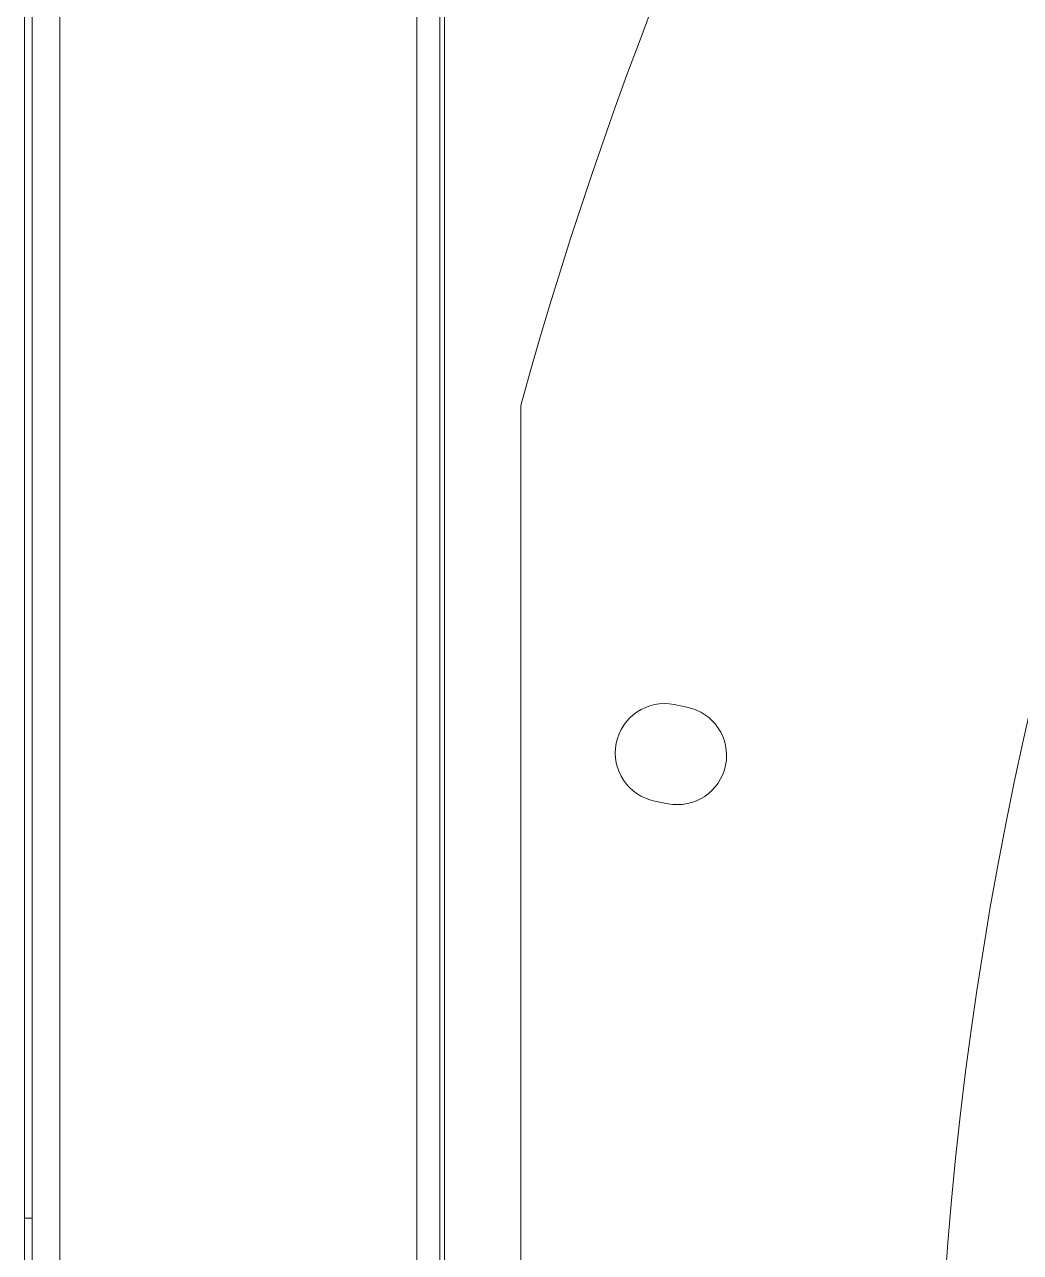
# Model space of a CAD drawing. Header units: millimetres. Extents: x 113490 to 142599, y -20467 to 115.
# Drawn here: x 125936.2 to 126065.7, y -10251.9 to -10092.3 of the extents above; entities that cross this region are included whole.
import ezdxf

# ---------------------------------------------------------------- set-up
doc = ezdxf.new("R2010")
doc.units = ezdxf.units.MM
doc.layers.add('DV3_0', color=7, linetype='Continuous')

msp = doc.modelspace()

# ---------------------------------------------------------------- linework, layer by layer
at = {"layer": 'DV3_0', "color": 7, "linetype": 'Continuous', "lineweight": 15}
for p, q in [((125936.24, -11906.49), (125936.24, -9742.49)), ((125937.24, -11906.49), (125937.24, -9742.49)), ((125987.24, -11847.85), (125987.24, -9857.26)), ((125990.24, -11847.85), (125990.24, -9857.26)), ((126000.74, -10141.82), (126000.74, -10436.16)), ((126022.35, -10181.04), (126020.68, -10180.71)), ((126018.19, -10193.26), (126019.85, -10193.6)), ((125937.24, -10247.48), (125936.24, -10247.48))]:
    msp.add_line(p, q, dxfattribs=at)
at = {"layer": 'DV3_0', "color": 7, "linetype": 'Continuous', "lineweight": 20}
for p, q in [((125940.84, -11903.49), (125940.84, -9745.49)), ((125990.84, -11862.07), (125990.84, -9845.59))]:
    msp.add_line(p, q, dxfattribs=at)
at = {"layer": 'DV3_0', "color": 7, "linetype": 'Continuous', "lineweight": 15}
for centre, radius, start, end in [((126532.24, -10288.99), 551.5, 105.4775, 164.5225), ((126532.24, -10288.99), 477.5, 136.9802, 223.0198), ((126019.43, -10186.99), 6.4, 78.75, 258.75), ((126021.1, -10187.32), 6.4, 258.75, 78.75)]:
    msp.add_arc(centre, radius, start, end, dxfattribs=at)

doc.saveas('drawing.dxf')
